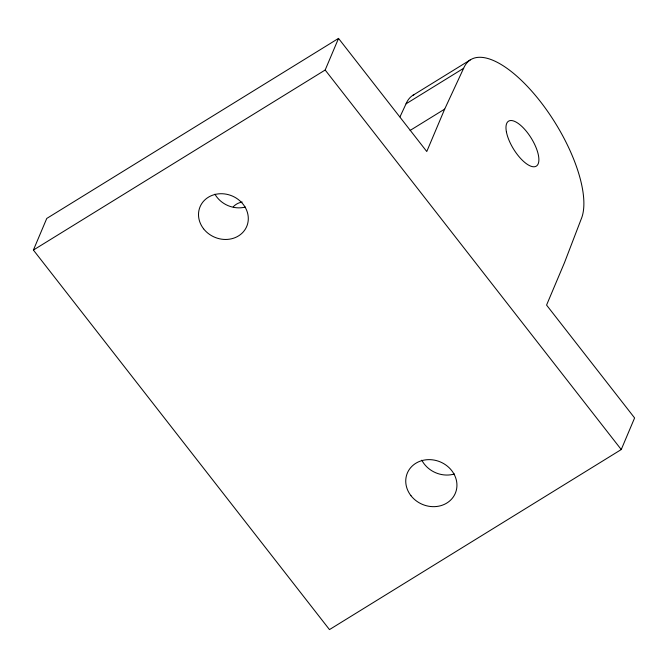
<?xml version="1.0" encoding="UTF-8"?>
<svg xmlns="http://www.w3.org/2000/svg" width="668" height="668" viewBox="0 0 668 668"><rect width="100%" height="100%" fill="white"/><g stroke="black" fill="none" stroke-linecap="round" stroke-linejoin="round"><path stroke-width="1" d="M33.4 250.057L46.752 218.453L338.526 38.402L426.769 151.519L444.679 109.109L463.634 68.286A98.655 38.811 58.3 0 1 540.27 101.411A98.655 38.811 58.3 0 1 581.218 219.02L564.477 262.683L546.566 305.092L634.6 417.943L621.248 449.547L329.474 629.598L33.4 250.057L325.174 70.015L338.526 38.402M400.007 116.817L406.044 103.824A98.655 38.811 58.3 0 1 414.26 94.547M412.665 95.466L470.255 59.92M406.044 103.824L463.634 68.286M410.127 130.435L444.679 109.109M325.174 70.015L621.248 449.547M233.232 206.829A98.655 38.811 58.3 0 1 242.183 202.053M454.407 473.996A26.027 23.038 22.9 0 1 421.8 460.185M245.34 207.063A25.317 22.411 22.9 0 1 214.921 194.188M410.979 495.714A26.027 23.038 22.9 0 0 454.958 494.086A26.027 23.038 22.9 0 0 428.096 459.651A26.027 23.038 22.9 0 0 410.979 495.714M203.598 228.815A25.317 22.411 22.9 0 0 246.375 227.229A25.317 22.411 22.9 0 0 220.248 193.737A25.317 22.411 22.9 0 0 203.598 228.815M506.402 131.838A26.411 10.387 58.3 0 0 533.665 166.783A26.411 10.387 58.3 0 0 527.202 132.347A26.411 10.387 58.3 0 0 506.402 131.838"/></g></svg>
